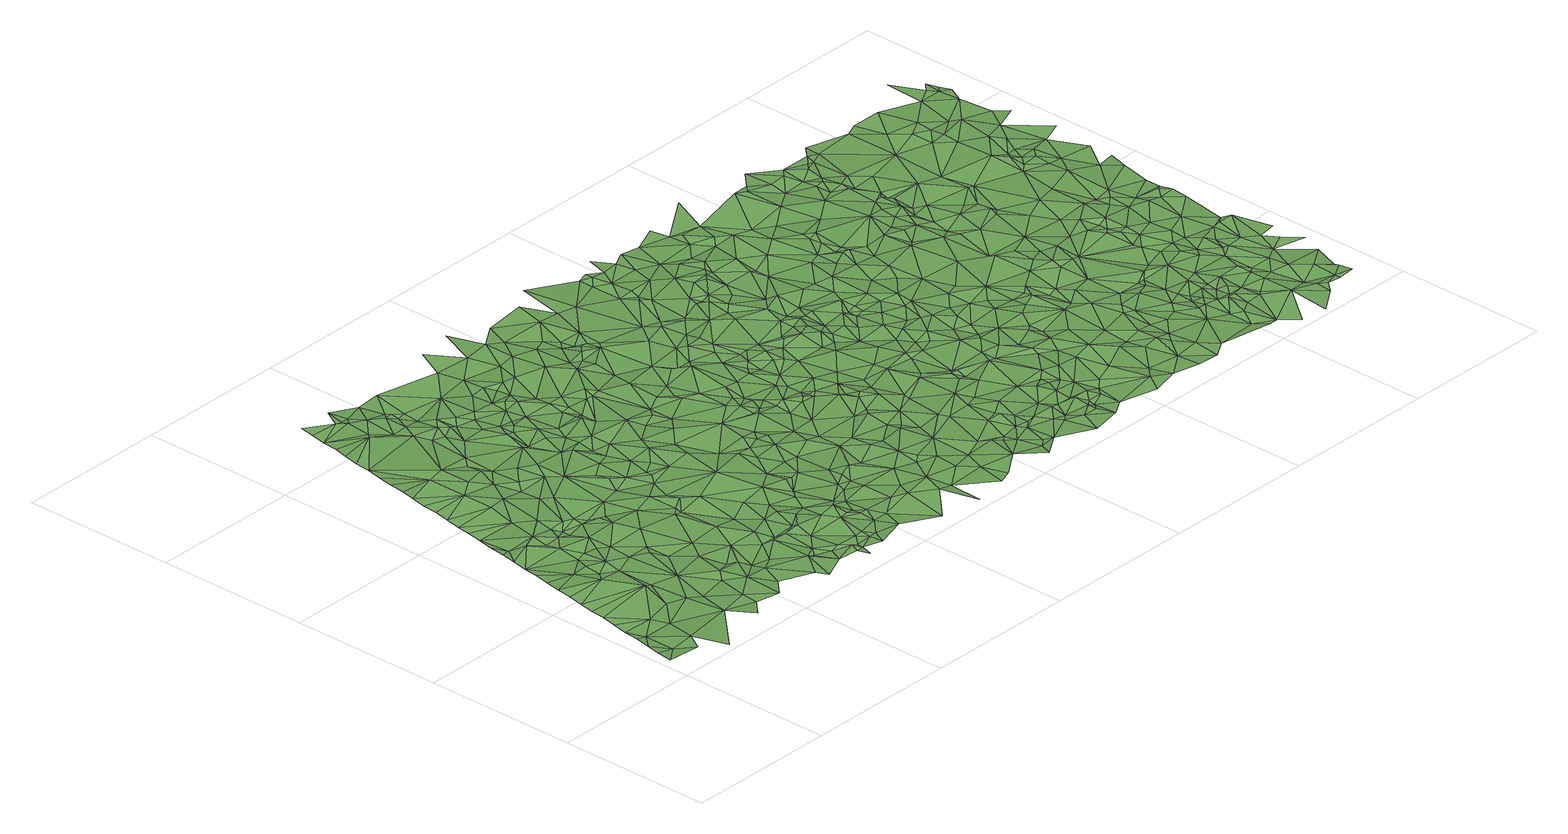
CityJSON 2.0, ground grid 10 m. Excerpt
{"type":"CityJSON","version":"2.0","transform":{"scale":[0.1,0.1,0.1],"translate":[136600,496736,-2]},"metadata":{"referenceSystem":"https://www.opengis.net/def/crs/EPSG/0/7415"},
"CityObjects":{
"plantcover1":{"type":"PlantCover","attributes":{"3df_class":"Forest","bgt_fysiekvoorkomen":"grasland agrarisch","bgt_status":"bestaand","identificatienamespace":"NL.IMGeo","begroeidterreindeeloptalud":"false","relatievehoogteligging":0,"aantal_punten":0},"geometry":[{"type":"MultiSurface","lod":"1","boundaries":[[[0,1,2]],[[2,1,3]],[[0,4,1]],[[5,3,6]],[[6,3,1]],[[5,6,7]],[[1,8,6]],[[4,8,1]],[[9,7,6]],[[9,10,7]],[[9,11,10]],[[6,8,12]],[[9,6,12]],[[8,13,14]],[[15,11,16]],[[12,8,14]],[[11,9,16]],[[17,9,12]],[[18,15,16]],[[18,19,20]],[[20,19,21]],[[22,23,21]],[[24,17,12]],[[16,9,17]],[[22,25,23]],[[24,12,14]],[[18,16,19]],[[19,22,21]],[[25,22,26]],[[27,17,24]],[[27,16,17]],[[28,26,29]],[[28,30,31]],[[32,24,14]],[[22,19,33]],[[34,26,22]],[[30,35,31]],[[36,22,33]],[[14,37,38]],[[16,39,19]],[[28,29,30]],[[33,19,39]],[[40,35,30]],[[41,32,14]],[[39,16,27]],[[34,22,36]],[[27,24,42]],[[42,24,32]],[[29,26,43]],[[34,43,26]],[[14,38,41]],[[44,36,33]],[[39,44,33]],[[42,39,27]],[[34,36,44]],[[45,40,30]],[[29,45,30]],[[46,32,41]],[[34,44,47]],[[32,46,42]],[[34,47,43]],[[29,43,48]],[[40,49,50]],[[51,41,38]],[[44,39,52]],[[52,39,42]],[[48,45,29]],[[53,47,44]],[[50,49,54]],[[45,49,40]],[[43,55,48]],[[43,47,56]],[[57,41,51]],[[44,52,58]],[[57,46,41]],[[53,44,58]],[[46,59,42]],[[55,45,48]],[[52,42,60]],[[54,61,62]],[[47,53,56]],[[56,55,43]],[[60,42,63]],[[46,57,59]],[[42,59,64]],[[55,65,45]],[[54,49,61]],[[66,62,67]],[[68,57,51]],[[53,58,56]],[[63,42,64]],[[69,49,45]],[[58,52,70]],[[65,69,45]],[[66,67,71]],[[52,60,70]],[[56,72,55]],[[73,65,55]],[[57,74,59]],[[55,72,73]],[[67,75,71]],[[70,60,63]],[[61,67,62]],[[68,76,57]],[[59,77,64]],[[59,74,77]],[[56,58,78]],[[79,72,56]],[[80,69,65]],[[80,65,73]],[[57,81,74]],[[58,70,82]],[[83,75,84]],[[57,76,81]],[[69,85,49]],[[79,73,72]],[[61,49,85]],[[63,86,70]],[[86,63,64]],[[87,83,84]],[[68,88,76]],[[78,79,56]],[[89,80,73]],[[67,84,75]],[[78,58,82]],[[79,89,73]],[[90,64,77]],[[87,84,91]],[[74,90,77]],[[61,85,67]],[[86,82,70]],[[69,80,92]],[[81,76,93]],[[91,84,94]],[[79,95,89]],[[81,90,74]],[[90,86,64]],[[69,92,85]],[[79,96,95]],[[78,96,79]],[[89,97,80]],[[76,88,98]],[[67,99,84]],[[76,98,93]],[[67,85,100]],[[96,101,95]],[[78,101,96]],[[94,84,102]],[[88,103,98]],[[81,93,104]],[[97,92,80]],[[105,89,95]],[[100,99,67]],[[90,81,104]],[[106,78,82]],[[84,99,102]],[[85,92,107]],[[108,94,109]],[[86,110,82]],[[101,78,106]],[[107,100,85]],[[111,86,90]],[[95,101,105]],[[105,97,89]],[[108,109,112]],[[103,113,98]],[[93,98,114]],[[104,93,114]],[[102,99,115]],[[112,109,116]],[[82,110,106]],[[115,99,100]],[[86,111,110]],[[90,104,117]],[[106,105,101]],[[100,107,118]],[[113,119,98]],[[117,111,90]],[[120,116,109]],[[94,102,121]],[[119,122,98]],[[92,97,123]],[[123,107,92]],[[114,98,122]],[[124,100,118]],[[102,115,125]],[[126,119,113]],[[124,115,100]],[[104,114,127]],[[128,129,120]],[[107,123,118]],[[94,121,109]],[[126,122,119]],[[117,104,127]],[[105,130,97]],[[102,125,131]],[[132,110,111]],[[133,106,110]],[[114,122,134]],[[125,115,124]],[[135,105,106]],[[128,136,129]],[[109,137,120]],[[127,114,134]],[[113,138,126]],[[124,118,139]],[[140,111,117]],[[133,110,132]],[[122,126,141]],[[97,130,123]],[[125,124,131]],[[132,111,140]],[[106,133,135]],[[138,113,142]],[[139,118,123]],[[143,120,137]],[[128,120,143]],[[102,131,144]],[[122,145,134]],[[138,141,126]],[[145,122,141]],[[146,117,127]],[[135,147,105]],[[147,130,105]],[[134,148,127]],[[132,149,133]],[[150,142,151]],[[140,117,146]],[[121,102,144]],[[138,152,141]],[[150,138,142]],[[109,153,137]],[[133,149,135]],[[134,145,154]],[[139,123,155]],[[148,146,127]],[[155,123,130]],[[148,134,154]],[[152,138,150]],[[140,156,132]],[[141,157,145]],[[153,109,121]],[[131,124,158]],[[157,141,152]],[[159,128,143]],[[130,147,160]],[[124,139,158]],[[132,156,149]],[[149,161,135]],[[159,162,128]],[[163,143,137]],[[153,163,137]],[[164,147,135]],[[165,159,143]],[[166,152,150]],[[167,144,131]],[[130,160,168]],[[169,140,146]],[[165,162,159]],[[139,155,158]],[[131,170,167]],[[161,164,135]],[[143,163,165]],[[171,146,148]],[[150,172,166]],[[160,147,173]],[[174,148,154]],[[161,149,156]],[[157,152,166]],[[145,175,154]],[[140,169,156]],[[153,121,176]],[[155,130,177]],[[170,131,158]],[[130,168,178]],[[173,147,164]],[[145,157,179]],[[168,160,173]],[[171,148,174]],[[180,157,166]],[[181,163,153]],[[121,144,182]],[[166,172,183]],[[153,176,181]],[[184,146,171]],[[184,169,146]],[[162,165,185]],[[175,174,154]],[[167,182,144]],[[121,182,176]],[[180,166,183]],[[165,163,185]],[[179,157,180]],[[145,179,175]],[[178,168,173]],[[186,130,178]],[[158,155,177]],[[187,167,170]],[[177,130,186]],[[173,164,188]],[[189,163,181]],[[187,182,167]],[[171,174,190]],[[176,191,181]],[[183,172,192]],[[156,193,161]],[[194,176,182]],[[180,183,195]],[[185,163,189]],[[176,194,191]],[[190,184,171]],[[196,173,188]],[[169,197,156]],[[161,193,164]],[[198,170,158]],[[174,175,190]],[[199,181,191]],[[170,200,187]],[[179,180,195]],[[181,199,189]],[[201,158,177]],[[187,202,182]],[[178,173,203]],[[202,194,182]],[[204,200,170]],[[169,184,197]],[[170,198,204]],[[173,196,203]],[[191,205,199]],[[191,194,205]],[[201,198,158]],[[206,188,164]],[[199,205,189]],[[192,195,183]],[[200,202,187]],[[179,207,175]],[[175,207,190]],[[186,178,208]],[[201,177,209]],[[190,210,184]],[[196,188,206]],[[207,179,211]],[[212,211,179]],[[212,179,195]],[[197,193,156]],[[208,178,203]],[[198,201,213]],[[202,200,214]],[[215,185,189]],[[177,186,216]],[[197,184,210]],[[205,215,189]],[[196,217,203]],[[164,193,206]],[[200,204,218]],[[219,204,198]],[[211,220,207]],[[221,186,208]],[[211,212,220]],[[196,206,217]],[[190,207,222]],[[223,209,177]],[[201,209,224]],[[225,195,192]],[[218,214,200]],[[195,226,212]],[[190,222,210]],[[224,213,201]],[[198,213,219]],[[202,227,194]],[[186,221,216]],[[205,194,227]],[[204,219,218]],[[223,177,216]],[[212,226,220]],[[226,195,225]],[[228,207,220]],[[208,203,229]],[[210,230,197]],[[202,214,227]],[[213,231,219]],[[221,208,229]],[[228,222,207]],[[228,220,226]],[[210,222,230]],[[214,218,232]],[[209,223,224]],[[213,224,231]],[[203,217,233]],[[215,205,227]],[[217,206,233]],[[225,192,234]],[[216,221,235]],[[219,231,236]],[[203,233,229]],[[237,197,230]],[[214,232,227]],[[221,229,235]],[[193,197,238]],[[239,206,193]],[[240,218,219]],[[223,216,235]],[[224,223,241]],[[231,224,242]],[[243,226,225]],[[218,240,232]],[[222,228,244]],[[230,222,245]],[[243,228,226]],[[239,233,206]],[[197,237,238]],[[236,231,242]],[[219,236,240]],[[224,241,242]],[[237,230,246]],[[229,233,247]],[[244,245,222]],[[242,240,236]],[[223,235,248]],[[230,249,246]],[[241,223,248]],[[250,239,193]],[[232,240,251]],[[232,252,227]],[[249,230,245]],[[237,246,238]],[[225,234,253]],[[254,193,238]],[[255,244,228]],[[239,256,233]],[[243,225,253]],[[255,228,243]],[[232,251,252]],[[235,229,257]],[[233,256,247]],[[246,249,238]],[[258,215,227]],[[259,242,241]],[[193,254,250]],[[260,240,242]],[[229,247,257]],[[240,261,251]],[[262,241,248]],[[239,250,256]],[[263,245,244]],[[248,235,264]],[[238,249,265]],[[259,241,262]],[[260,261,240]],[[255,263,244]],[[260,242,266]],[[267,249,245]],[[264,235,257]],[[254,238,268]],[[266,242,259]],[[268,238,265]],[[252,269,227]],[[270,245,263]],[[256,271,247]],[[251,261,272]],[[251,273,252]],[[255,243,274]],[[270,267,245]],[[253,234,275]],[[276,262,248]],[[274,243,253]],[[276,248,264]],[[260,272,261]],[[259,262,276]],[[247,277,257]],[[227,269,258]],[[247,271,277]],[[278,265,249]],[[254,279,250]],[[251,280,273]],[[272,280,251]],[[249,267,278]],[[281,260,266]],[[276,282,259]],[[254,268,279]],[[266,259,282]],[[260,281,272]],[[252,273,269]],[[283,270,263]],[[284,263,255]],[[283,267,270]],[[268,265,285]],[[286,256,250]],[[276,264,287]],[[288,266,282]],[[289,250,279]],[[281,266,288]],[[284,255,274]],[[279,268,285]],[[253,290,274]],[[280,291,273]],[[276,287,282]],[[291,280,272]],[[265,278,285]],[[273,291,269]],[[286,271,256]],[[257,292,264]],[[290,253,275]],[[293,257,277]],[[283,263,284]],[[294,277,271]],[[281,295,272]],[[282,287,288]],[[296,275,297]],[[286,250,289]],[[295,291,272]],[[298,279,285]],[[287,264,292]],[[277,294,293]],[[298,289,279]],[[257,293,299]],[[274,290,284]],[[267,300,278]],[[300,267,283]],[[290,275,296]],[[269,301,258]],[[278,302,285]],[[299,292,257]],[[271,286,294]],[[303,283,284]],[[291,304,269]],[[298,285,305]],[[288,287,306]],[[281,288,307]],[[293,294,299]],[[308,289,298]],[[300,283,303]],[[309,258,301]],[[304,291,295]],[[308,298,305]],[[286,289,308]],[[307,295,281]],[[278,300,302]],[[287,292,306]],[[290,310,284]],[[305,285,311]],[[304,301,269]],[[296,312,290]],[[292,299,313]],[[311,285,302]],[[292,313,306]],[[284,314,303]],[[315,288,306]],[[308,305,311]],[[294,316,299]],[[294,286,317]],[[300,303,318]],[[310,314,284]],[[319,313,299]],[[320,310,290]],[[302,300,321]],[[286,308,322]],[[323,304,295]],[[303,314,318]],[[324,296,325]],[[320,290,312]],[[302,321,311]],[[288,315,307]],[[326,319,299]],[[299,316,326]],[[315,306,313]],[[324,312,296]],[[308,311,322]],[[307,323,295]],[[316,294,317]],[[327,321,300]],[[314,310,328]],[[300,318,327]],[[304,329,301]],[[322,330,286]],[[328,310,320]],[[286,331,317]],[[286,330,331]],[[332,326,316]],[[313,319,333]],[[304,323,329]],[[334,324,325]],[[318,314,335]],[[311,321,336]],[[315,313,333]],[[318,335,327]],[[337,319,326]],[[332,337,326]],[[301,329,338]],[[312,339,320]],[[322,311,340]],[[339,312,324]],[[332,316,341]],[[316,317,341]],[[342,323,307]],[[322,343,330]],[[314,328,344]],[[345,307,315]],[[311,336,340]],[[330,343,331]],[[328,320,344]],[[321,327,346]],[[341,337,332]],[[323,347,329]],[[314,348,335]],[[317,331,349]],[[342,307,345]],[[317,349,341]],[[315,333,350]],[[343,322,351]],[[324,334,352]],[[323,342,347]],[[336,321,346]],[[353,327,335]],[[343,354,331]],[[344,320,339]],[[351,322,340]],[[345,315,355]],[[333,319,356]],[[355,315,350]],[[356,319,337]],[[352,339,324]],[[348,314,344]],[[331,357,349]],[[354,357,331]],[[343,358,354]],[[351,358,343]],[[329,347,359]],[[341,349,360]],[[361,340,336]],[[335,348,353]],[[362,345,355]],[[353,363,327]],[[351,340,364]],[[350,333,365]],[[346,327,363]],[[347,342,366]],[[367,342,345]],[[357,354,358]],[[349,357,360]],[[368,337,341]],[[351,364,358]],[[361,364,340]],[[355,350,365]],[[344,339,369]],[[367,345,362]],[[370,356,337]],[[333,356,365]],[[339,352,371]],[[342,367,366]],[[372,361,336]],[[368,341,360]],[[373,348,344]],[[355,365,362]],[[374,353,348]],[[357,375,360]],[[369,339,371]],[[376,357,358]],[[368,370,337]],[[336,346,377]],[[378,364,361]],[[373,374,348]],[[376,358,364]],[[367,362,379]],[[362,365,379]],[[359,347,380]],[[372,336,377]],[[380,347,366]],[[366,367,381]],[[357,376,375]],[[382,356,370]],[[383,367,379]],[[363,384,346]],[[378,361,372]],[[378,385,364]],[[386,371,352]],[[360,375,368]],[[374,387,353]],[[381,367,383]],[[387,363,353]],[[388,389,352]],[[390,373,344]],[[383,379,391]],[[391,379,365]],[[352,392,386]],[[393,344,369]],[[387,374,373]],[[370,368,382]],[[364,394,376]],[[394,364,385]],[[378,372,395]],[[392,352,389]],[[396,346,384]],[[385,378,395]],[[391,365,397]],[[398,369,371]],[[384,363,387]],[[380,366,381]],[[381,383,399]],[[383,391,399]],[[377,346,396]],[[356,400,365]],[[395,372,401]],[[398,371,386]],[[375,376,402]],[[356,382,403]],[[393,390,344]],[[404,382,368]],[[385,395,401]],[[390,387,373]],[[391,397,399]],[[372,377,401]],[[375,405,368]],[[398,386,392]],[[381,399,380]],[[365,400,397]],[[388,406,389]],[[369,398,407]],[[402,405,375]],[[376,394,408]],[[359,380,409]],[[392,389,410]],[[384,387,411]],[[408,402,376]],[[405,404,368]],[[404,403,382]],[[407,393,369]],[[396,384,411]],[[412,377,396]],[[413,394,385]],[[356,403,400]],[[413,385,401]],[[398,392,414]],[[377,415,401]],[[406,410,389]],[[396,416,412]],[[417,405,402]],[[415,377,412]],[[408,394,413]],[[392,410,418]],[[387,390,419]],[[408,420,402]],[[396,411,416]],[[420,417,402]],[[397,421,399]],[[398,414,407]],[[422,380,399]],[[392,418,414]],[[401,415,413]],[[405,423,404]],[[412,416,415]],[[424,411,387]],[[403,404,425]],[[410,406,418]],[[426,405,417]],[[404,423,425]],[[424,387,419]],[[400,421,397]],[[417,420,426]],[[416,411,427]],[[409,380,422]],[[393,407,428]],[[416,427,415]],[[420,408,429]],[[430,390,393]],[[414,431,407]],[[432,405,426]],[[423,405,432]],[[427,411,424]],[[429,426,420]],[[422,399,433]],[[434,414,418]],[[435,408,413]],[[403,436,400]],[[419,390,430]],[[415,437,413]],[[438,418,406]],[[439,425,423]],[[408,440,429]],[[433,399,421]],[[425,441,403]],[[442,407,431]],[[428,407,442]],[[431,414,443]],[[443,414,434]],[[444,415,427]],[[439,423,432]],[[428,430,393]],[[440,408,435]],[[425,439,445]],[[434,418,446]],[[421,400,436]],[[447,432,426]],[[415,444,437]],[[429,448,426]],[[403,441,436]],[[435,413,437]],[[443,442,431]],[[441,425,445]],[[449,438,406]],[[438,446,418]],[[447,426,448]],[[406,450,449]],[[439,432,447]],[[446,443,434]],[[424,419,451]],[[424,452,427]],[[448,429,440]],[[442,453,428]],[[454,422,433]],[[442,443,453]],[[444,427,452]],[[451,419,430]],[[436,455,421]],[[439,447,456]],[[430,428,457]],[[453,457,428]],[[435,458,440]],[[440,458,448]],[[456,447,448]],[[445,439,459]],[[443,446,460]],[[437,444,461]],[[436,441,462]],[[463,446,438]],[[452,424,451]],[[438,449,464]],[[435,437,465]],[[441,445,459]],[[433,421,466]],[[436,462,455]],[[453,443,460]],[[450,467,449]],[[448,458,456]],[[464,463,438]],[[444,452,461]],[[468,421,455]],[[467,464,449]],[[460,446,463]],[[439,456,469]],[[465,437,461]],[[435,470,458]],[[430,457,471]],[[441,459,462]],[[472,454,433]],[[473,451,430]],[[458,474,456]],[[475,455,462]],[[470,435,465]],[[476,457,453]],[[450,477,467]],[[478,452,451]],[[469,459,439]],[[466,421,468]],[[479,463,464]],[[464,467,480]],[[466,481,433]],[[460,463,479]],[[473,430,471]],[[474,482,456]],[[460,476,453]],[[478,451,483]],[[484,474,458]],[[455,475,485]],[[475,462,459]],[[470,484,458]],[[483,451,473]],[[486,479,464]],[[468,455,485]],[[476,471,457]],[[472,433,481]],[[467,487,480]],[[477,487,467]],[[461,452,488]],[[480,486,464]],[[489,452,478]],[[484,482,474]],[[461,490,465]],[[491,460,479]],[[492,470,465]],[[482,493,456]],[[494,478,483]],[[495,483,473]],[[495,473,471]],[[493,469,456]],[[476,460,496]],[[497,479,486]],[[466,468,498]],[[499,475,459]],[[480,487,500]],[[477,500,487]],[[496,460,491]],[[501,483,495]],[[489,488,452]],[[497,491,479]],[[478,494,489]],[[484,470,502]],[[468,485,498]],[[501,494,483]],[[484,503,482]],[[504,486,480]],[[461,488,490]],[[505,459,469]],[[506,466,498]],[[504,480,500]],[[475,507,485]],[[492,502,470]],[[508,481,466]],[[465,509,492]],[[490,509,465]],[[508,466,506]],[[477,510,500]],[[481,511,472]],[[503,493,482]],[[512,497,486]],[[507,475,499]],[[513,459,505]],[[512,486,504]],[[503,484,514]],[[502,514,484]],[[513,499,459]],[[471,515,495]],[[511,481,508]],[[471,476,515]],[[496,516,476]],[[511,517,472]],[[518,504,500]],[[491,519,496]],[[515,501,495]],[[502,492,520]],[[521,498,485]],[[522,489,494]],[[515,494,501]],[[520,492,509]],[[500,510,518]],[[491,497,523]],[[489,522,488]],[[524,505,469]],[[506,498,521]],[[518,512,504]],[[524,469,493]],[[516,496,519]],[[512,523,497]],[[525,517,511]],[[526,493,503]],[[508,506,521]],[[508,525,511]],[[527,519,491]],[[526,503,514]],[[528,507,499]],[[529,490,488]],[[514,502,530]],[[520,530,502]],[[531,513,505]],[[476,516,532]],[[528,499,513]],[[485,507,533]],[[490,529,509]],[[527,491,523]],[[532,515,476]],[[509,534,520]],[[524,531,505]],[[535,518,510]],[[527,516,519]],[[528,536,507]],[[535,512,518]],[[522,537,488]],[[526,514,530]],[[513,536,528]],[[533,521,485]],[[531,536,513]],[[538,493,526]],[[530,520,534]],[[493,538,524]],[[512,535,523]],[[539,522,494]],[[540,494,515]],[[516,527,532]],[[537,529,488]],[[508,541,525]],[[534,509,542]],[[543,508,521]],[[507,536,544]],[[545,526,530]],[[546,536,531]],[[538,526,545]],[[540,539,494]],[[509,529,547]],[[515,532,548]],[[522,549,537]],[[509,547,542]],[[550,531,524]],[[551,527,523]],[[508,543,541]],[[544,533,507]],[[551,532,527]],[[523,535,552]],[[553,545,530]],[[535,510,554]],[[525,541,555]],[[534,556,530]],[[548,540,515]],[[531,550,546]],[[549,522,539]],[[538,545,557]],[[538,558,524]],[[529,537,559]],[[534,542,556]],[[556,553,530]],[[546,560,536]],[[536,561,544]],[[557,545,553]],[[510,562,554]],[[563,537,549]],[[529,559,547]],[[560,561,536]],[[548,532,564]],[[524,558,550]],[[557,558,538]],[[552,535,554]],[[540,548,565]],[[566,521,533]],[[563,559,537]],[[564,532,551]],[[552,567,523]],[[542,547,568]],[[521,566,543]],[[550,560,546]],[[563,549,539]],[[523,567,551]],[[556,542,568]],[[569,533,544]],[[541,543,570]],[[561,569,544]],[[539,540,571]],[[548,572,565]],[[540,565,571]],[[573,557,553]],[[561,560,569]],[[548,564,572]],[[556,573,553]],[[547,559,574]],[[556,568,575]],[[569,576,533]],[[566,570,543]],[[552,554,577]],[[547,578,568]],[[579,563,539]],[[559,563,580]],[[533,581,566]],[[567,552,577]],[[557,582,558]],[[560,583,569]],[[576,581,533]],[[568,584,575]],[[575,573,556]],[[585,564,551]],[[547,574,578]],[[550,586,560]],[[587,539,571]],[[585,551,567]],[[584,568,578]],[[588,565,572]],[[589,575,584]],[[550,558,590]],[[559,580,574]],[[539,587,579]],[[569,583,576]],[[591,554,562]],[[573,575,589]],[[585,572,564]],[[579,592,563]],[[593,557,573]],[[586,583,560]],[[592,580,563]],[[565,594,571]],[[557,593,582]],[[566,595,570]],[[565,588,594]],[[577,554,596]],[[582,590,558]],[[576,583,597]],[[576,597,581]],[[589,584,598]],[[581,599,566]],[[550,590,586]],[[598,584,578]],[[572,600,588]],[[587,571,594]],[[574,601,578]],[[585,600,572]],[[577,602,567]],[[596,554,591]],[[579,587,603]],[[580,601,574]],[[573,589,604]],[[581,597,599]],[[567,602,585]],[[579,605,592]],[[601,598,578]],[[594,603,587]],[[583,606,597]],[[598,604,589]],[[603,605,579]],[[593,573,604]],[[592,607,580]],[[586,606,583]],[[594,588,608]],[[593,609,582]],[[588,600,608]],[[610,577,596]],[[582,609,590]],[[566,611,595]],[[566,599,611]],[[602,600,585]],[[607,601,580]],[[612,586,590]],[[602,577,610]],[[605,613,592]],[[612,606,586]],[[598,601,614]],[[613,607,592]],[[615,596,591]],[[593,616,609]],[[599,597,617]],[[616,593,604]],[[604,598,614]],[[600,618,608]],[[594,608,619]],[[607,614,601]],[[603,594,620]],[[621,605,603]],[[600,602,622]],[[606,617,597]],[[590,623,612]],[[624,610,596]],[[618,600,622]],[[609,625,590]],[[611,626,595]],[[608,618,619]],[[591,627,615]],[[628,595,626]],[[611,599,617]],[[612,623,606]],[[615,624,596]],[[594,619,629]],[[613,605,621]],[[604,614,630]],[[616,625,609]],[[602,610,631]],[[616,604,630]],[[621,603,620]],[[620,594,629]],[[632,607,613]],[[590,625,623]],[[622,602,633]],[[611,634,626]],[[610,624,631]],[[635,614,607]],[[621,632,613]],[[602,631,633]],[[615,627,636]],[[637,611,617]],[[619,618,638]],[[611,637,634]],[[618,622,638]],[[639,630,614]],[[617,606,640]],[[615,641,624]],[[623,640,606]],[[616,642,625]],[[630,643,616]],[[621,620,644]],[[632,635,607]],[[624,641,631]],[[629,619,638]],[[620,629,645]],[[634,646,626]],[[616,643,642]],[[614,635,639]],[[647,615,636]],[[615,648,641]],[[625,649,623]],[[622,633,638]],[[637,617,640]],[[615,647,648]],[[650,633,631]],[[634,637,646]],[[631,641,650]],[[644,620,651]],[[632,621,652]],[[620,645,651]],[[642,649,625]],[[629,638,645]],[[621,644,652]],[[653,630,639]],[[653,643,630]],[[623,654,640]],[[649,654,623]],[[637,640,646]],[[655,635,632]],[[648,656,641]],[[647,636,657]],[[641,656,650]],[[652,655,632]],[[647,656,648]],[[653,639,635]],[[643,658,642]],[[652,644,651]],[[646,659,626]],[[642,658,649]],[[633,650,660]],[[651,645,661]],[[645,638,661]],[[633,662,638]],[[650,656,663]],[[640,664,646]],[[654,664,640]],[[653,665,643]],[[649,658,666]],[[643,667,658]],[[652,651,668]],[[669,654,649]],[[650,663,660]],[[651,661,668]],[[666,670,649]],[[633,660,662]],[[643,665,667]],[[638,671,661]],[[649,670,669]],[[658,667,666]],[[647,672,656]],[[656,673,663]],[[655,674,635]],[[657,672,647]],[[638,662,671]],[[652,674,655]],[[670,666,675]],[[652,668,676]],[[675,666,667]],[[677,654,669]],[[654,678,664]],[[679,653,635]],[[676,668,661]],[[660,663,680]],[[671,681,661]],[[663,673,680]],[[677,678,654]],[[676,661,681]],[[682,670,675]],[[653,679,665]],[[665,683,667]],[[669,670,682]],[[667,683,675]],[[656,672,673]],[[662,660,684]],[[682,677,669]],[[684,660,680]],[[662,685,671]],[[671,686,681]],[[646,664,687]],[[676,681,686]],[[679,635,674]],[[652,676,688]],[[685,686,671]],[[680,673,689]],[[657,690,672]],[[665,691,683]],[[662,684,692]],[[678,693,664]],[[673,672,689]],[[662,692,685]],[[682,694,677]],[[684,680,695]],[[688,676,686]],[[696,674,652]],[[678,677,694]],[[665,679,691]],[[697,690,657]],[[680,689,698]],[[688,696,652]],[[675,699,682]],[[675,683,699]],[[680,698,695]],[[700,686,685]],[[684,695,692]],[[689,672,701]],[[687,664,693]],[[698,689,701]],[[685,692,700]],[[693,678,694]],[[691,679,702]],[[672,703,701]],[[704,679,674]],[[690,705,672]],[[706,688,686]],[[705,703,672]],[[683,691,699]],[[694,682,699]],[[706,686,700]],[[707,674,696]],[[698,701,708]],[[702,679,704]],[[691,702,709]],[[692,695,710]],[[711,690,697]],[[707,704,674]],[[701,703,708]],[[712,695,698]],[[690,713,705]],[[690,711,713]],[[714,700,692]],[[698,708,715]],[[696,688,716]],[[717,691,709]],[[710,714,692]],[[703,718,708]],[[698,715,712]],[[719,716,688]],[[705,720,703]],[[706,719,688]],[[712,710,695]],[[721,687,693]],[[722,693,694]],[[709,702,723]],[[691,717,699]],[[703,720,718]],[[707,696,724]],[[713,725,705]],[[704,723,702]],[[726,715,708]],[[718,726,708]],[[716,724,696]],[[711,727,713]],[[705,725,720]],[[722,694,699]],[[700,728,706]],[[717,709,723]],[[721,693,729]],[[687,721,730]],[[704,707,731]],[[710,732,714]],[[712,732,710]],[[733,700,714]],[[728,719,706]],[[713,727,725]],[[719,734,716]],[[729,693,722]],[[718,735,726]],[[734,724,716]],[[720,735,718]],[[736,699,717]],[[715,737,712]],[[715,726,737]],[[723,736,717]],[[738,728,700]],[[739,723,704]],[[732,733,714]],[[707,724,740]],[[741,730,721]],[[738,700,733]],[[725,742,720]],[[711,743,727]],[[704,731,739]],[[744,731,707]],[[741,721,729]],[[745,725,727]],[[711,746,747]],[[735,737,726]],[[699,736,748]],[[742,725,745]],[[719,728,749]],[[720,750,735]],[[750,720,742]],[[749,734,719]],[[723,751,736]],[[712,752,732]],[[739,753,723]],[[699,754,722]],[[724,734,740]],[[744,707,740]],[[751,723,753]],[[745,727,743]],[[731,744,739]],[[741,755,730]],[[699,748,754]],[[722,756,729]],[[712,737,752]],[[738,749,728]],[[747,743,711]],[[735,757,737]],[[735,750,757]],[[733,732,752]],[[742,745,758]],[[750,742,759]],[[760,741,729]],[[748,736,761]],[[761,736,751]],[[762,751,753]],[[734,749,740]],[[763,756,722]],[[764,738,733]],[[743,758,745]],[[759,742,758]],[[763,722,765]],[[753,739,766]],[[760,755,741]],[[762,761,751]],[[722,754,765]],[[744,766,739]],[[756,767,729]],[[761,754,748]],[[757,768,737]],[[767,760,729]],[[750,769,757]],[[759,769,750]],[[733,752,764]],[[753,770,762]],[[743,771,758]],[[737,768,752]],[[762,772,761]],[[769,759,758]],[[773,749,738]],[[774,756,763]],[[757,769,768]],[[754,761,775]],[[747,771,743]],[[760,776,755]],[[770,753,766]],[[773,740,749]],[[770,772,762]],[[774,767,756]],[[774,763,777]],[[778,744,740]],[[763,765,777]],[[764,779,738]],[[767,776,760]],[[772,780,761]],[[780,775,761]],[[754,775,781]],[[758,771,782]],[[765,754,781]],[[766,744,783]],[[784,767,774]],[[769,758,785]],[[775,780,786]],[[765,787,777]],[[788,764,752]],[[747,782,771]],[[784,774,777]],[[775,786,781]],[[767,789,776]],[[790,791,747]],[[792,738,779]],[[738,793,773]],[[781,787,765]],[[794,768,769]],[[789,767,784]],[[768,795,752]],[[778,783,744]],[[782,785,758]],[[796,770,766]],[[792,797,738]],[[764,788,779]],[[798,777,787]],[[778,740,799]],[[784,777,798]],[[797,793,738]],[[773,800,740]],[[770,801,772]],[[772,801,780]],[[794,769,785]],[[752,802,788]],[[803,776,789]],[[804,796,766]],[[747,805,782]],[[783,804,766]],[[780,801,786]],[[752,795,802]],[[747,791,806]],[[807,787,781]],[[800,799,740]],[[801,781,786]],[[808,789,784]],[[747,806,805]],[[809,768,794]],[[798,787,807]],[[782,810,785]],[[795,768,809]],[[808,784,798]],[[803,811,776]],[[812,783,778]],[[785,813,794]],[[796,814,770]],[[808,803,789]],[[812,778,799]],[[788,815,779]],[[783,812,804]],[[782,805,810]],[[779,816,792]],[[791,817,806]],[[793,818,773]],[[807,781,801]],[[813,785,810]],[[802,815,788]],[[819,797,792]],[[818,800,773]],[[814,801,770]],[[820,802,795]],[[809,794,813]],[[815,816,779]],[[816,819,792]],[[814,796,804]],[[808,811,803]],[[797,821,793]],[[802,820,815]],[[820,795,809]],[[819,821,797]],[[805,806,822]],[[817,822,806]],[[823,808,798]],[[805,824,810]],[[825,818,793]],[[821,825,793]],[[812,799,826]],[[827,804,812]],[[810,828,813]],[[816,829,819]],[[799,800,826]],[[829,821,819]],[[828,809,813]],[[823,811,808]],[[820,809,830]],[[815,820,831]],[[817,832,822]],[[798,807,833]],[[810,824,828]],[[827,814,804]],[[834,818,825]],[[834,825,821]],[[824,805,835]],[[816,815,836]],[[829,834,821]],[[822,835,805]],[[827,812,826]],[[830,837,820]],[[838,800,818]],[[839,801,814]],[[840,830,809]],[[807,801,833]],[[811,823,841]],[[820,837,831]],[[842,829,816]],[[815,831,836]],[[840,809,828]],[[823,798,833]],[[834,838,818]],[[826,800,838]],[[832,843,822]],[[842,816,836]],[[827,839,814]],[[837,830,844]],[[840,844,830]],[[824,845,828]],[[801,839,833]],[[822,846,835]],[[829,847,834]],[[822,843,846]],[[828,845,840]],[[835,848,824]],[[842,847,829]],[[849,844,840]],[[831,837,850]],[[836,831,851]],[[852,835,846]],[[834,853,838]],[[850,837,844]],[[823,854,841]],[[849,840,845]],[[826,838,855]],[[824,848,845]],[[842,836,851]],[[827,826,856]],[[847,853,834]],[[848,835,852]],[[850,844,849]],[[833,854,823]],[[850,851,831]],[[827,857,839]],[[858,849,845]],[[853,859,838]],[[859,855,838]],[[826,855,856]],[[860,847,842]],[[860,842,851]],[[850,849,861]],[[833,839,862]],[[863,858,845]],[[847,864,853]],[[853,864,859]],[[845,865,863]],[[866,849,858]],[[867,851,850]],[[856,857,827]],[[861,849,866]],[[868,864,847]],[[869,859,864]],[[850,861,867]],[[870,854,833]],[[859,871,855]],[[860,868,847]],[[869,864,868]],[[851,872,860]],[[857,873,839]],[[855,871,856]],[[873,862,839]],[[874,866,858]],[[867,861,866]],[[859,869,871]],[[875,870,833]],[[875,833,862]],[[851,867,876]],[[872,868,860]],[[854,870,877]],[[872,851,876]],[[878,879,856]],[[879,857,856]],[[880,878,856]],[[868,872,881]],[[871,880,856]],[[869,868,882]],[[883,879,878]],[[879,884,857]],[[881,885,868]],[[886,883,878]],[[871,869,887]],[[880,886,878]],[[877,870,888]],[[883,884,879]],[[889,881,872]],[[889,872,876]],[[862,873,890]],[[891,875,862]],[[870,875,892]],[[868,885,882]],[[893,880,871]],[[891,862,890]],[[857,894,873]],[[895,884,883]],[[884,894,857]],[[896,869,882]],[[889,885,881]],[[897,883,886]],[[893,886,880]],[[896,887,869]],[[892,888,870]],[[897,895,883]],[[892,875,891]],[[893,871,887]],[[897,886,893]],[[895,898,884]],[[898,894,884]],[[890,873,899]],[[891,890,900]],[[892,891,900]],[[873,894,899]],[[901,895,897]],[[901,897,893]],[[901,898,895]],[[902,887,896]],[[893,887,903]],[[899,900,890]],[[888,892,904]],[[905,894,898]],[[903,901,893]],[[904,892,900]],[[905,899,894]],[[898,901,905]],[[900,899,906]],[[901,907,905]],[[908,899,905]],[[900,906,904]],[[908,906,899]],[[908,905,909]],[[910,904,911]],[[912,904,906]],[[911,904,912]],[[912,906,913]],[[914,911,912]],[[912,915,914]],[[915,912,913]]]}]}
},
"vertices":[
[2,14,11],[13,22,10],[3,24,11],[5,33,11],[23,12,11],[7,43,11],[13,42,10],[8,53,11],[28,22,12],[28,52,11],[10,63,11],[12,73,11],[33,42,10],[38,2,10],[63,28,11],[13,82,11],[53,78,12],[48,58,10],[15,92,11],[43,102,11],[17,102,11],[18,112,11],[38,118,10],[20,122,11],[58,52,12],[22,132,11],[23,141,11],[58,78,10],[25,151,11],[43,158,11],[33,162,10],[27,161,11],[68,48,10],[48,108,10],[53,128,9],[28,171,11],[48,118,11],[73,12,11],[83,22,10],[58,102,10],[30,181,11],[83,32,11],[73,72,12],[53,142,11],[58,112,12],[53,162,11],[88,52,10],[58,128,11],[53,152,9],[58,182,10],[32,191,11],[98,18,11],[73,108,10],[68,128,10],[33,200,11],[63,152,10],[73,138,11],[98,42,12],[73,122,11],[93,58,12],[83,102,11],[63,202,10],[35,210,11],[88,92,10],[98,78,11],[68,162,9],[37,220,11],[63,222,10],[108,28,10],[68,172,11],[88,108,10],[38,230,11],[73,152,7],[73,158,7],[108,58,11],[40,240,11],[113,42,11],[103,62,10],[93,138,12],[83,152,10],[78,162,10],[113,52,9],[98,122,12],[42,249,11],[63,248,10],[73,202,11],[108,92,10],[43,259,11],[128,18,11],[83,158,11],[118,72,12],[45,269,11],[88,188,10],[123,48,10],[47,279,11],[88,152,10],[93,148,11],[93,182,11],[138,32,12],[73,228,12],[83,218,10],[98,148,10],[73,248,12],[133,12,10],[133,62,10],[108,158,11],[113,138,11],[88,202,9],[48,289,11],[73,302,12],[123,118,12],[128,92,12],[50,299,11],[148,18,11],[138,58,12],[88,232,11],[52,308,11],[138,72,12],[93,208,11],[143,32,10],[53,318,11],[93,287,10],[148,38,10],[108,202,10],[93,228,10],[88,242,10],[153,28,10],[143,62,10],[73,327,11],[55,328,11],[113,192,12],[93,248,11],[128,118,11],[128,122,12],[148,58,12],[128,142,12],[57,338,11],[78,307,10],[163,22,12],[103,218,12],[143,92,10],[158,28,12],[163,18,10],[78,322,11],[98,277,9],[158,48,10],[153,78,11],[123,162,10],[158,62,11],[138,128,12],[168,18,10],[163,8,12],[168,22,10],[88,297,9],[158,58,13],[113,212,12],[148,122,11],[173,28,11],[123,232,11],[78,327,10],[128,172,12],[138,138,10],[78,337,12],[88,317,11],[143,152,10],[83,327,10],[178,22,11],[103,272,11],[128,182,10],[158,98,12],[108,262,10],[163,78,12],[178,12,12],[138,168,10],[168,68,12],[178,58,11],[98,297,10],[133,212,11],[138,188,11],[183,48,11],[178,28,12],[98,312,10],[108,282,11],[183,22,11],[168,88,10],[98,332,9],[138,208,12],[113,277,11],[148,158,11],[103,317,8],[178,72,10],[103,307,9],[198,18,12],[173,132,12],[108,297,9],[193,32,11],[148,162,11],[178,102,12],[128,248,11],[103,312,10],[118,277,9],[128,232,9],[113,287,12],[153,178,10],[123,262,11],[108,307,10],[163,158,10],[188,58,13],[148,192,10],[138,228,12],[183,82,11],[188,48,12],[193,42,12],[133,248,10],[123,282,11],[113,332,10],[148,212,11],[158,168,11],[128,272,11],[133,258,10],[193,48,11],[148,202,9],[193,62,12],[148,222,10],[143,238,12],[203,32,11],[198,42,12],[133,302,11],[198,58,11],[158,198,11],[188,88,10],[138,252,11],[133,277,12],[168,178,12],[223,8,10],[158,212,11],[143,258,9],[193,98,12],[193,112,10],[178,158,12],[148,267,10],[153,232,10],[148,252,12],[218,42,11],[208,68,10],[208,72,12],[198,98,11],[173,188,11],[168,228,12],[203,98,12],[193,148,9],[148,277,11],[148,292,10],[228,38,11],[198,138,11],[218,62,11],[183,172,10],[183,208,12],[153,322,11],[168,242,10],[158,267,12],[153,272,12],[168,232,11],[218,72,10],[173,222,10],[208,112,11],[168,252,12],[218,88,11],[203,128,10],[158,307,10],[218,78,12],[193,182,12],[163,277,10],[158,292,11],[233,48,10],[243,28,11],[173,232,10],[188,198,10],[218,112,10],[208,138,10],[163,287,9],[168,262,11],[173,242,11],[228,82,12],[243,62,11],[218,128,12],[218,168,10],[188,242,10],[178,252,12],[213,148,11],[248,42,11],[168,287,12],[193,242,10],[198,202,11],[203,192,10],[178,287,11],[253,28,9],[248,2,12],[218,142,10],[203,208,10],[243,102,10],[178,322,10],[233,118,12],[238,82,9],[183,302,10],[223,138,12],[193,248,12],[198,282,11],[223,148,10],[163,342,11],[258,58,10],[238,132,10],[268,38,11],[198,242,11],[258,72,12],[208,267,11],[223,202,11],[233,178,11],[253,88,12],[213,232,13],[268,52,12],[243,118,10],[238,158,12],[193,302,12],[278,28,10],[273,8,11],[213,212,12],[253,102,11],[263,62,11],[193,322,12],[238,162,10],[238,172,11],[223,208,10],[218,248,10],[283,12,10],[263,88,10],[253,132,11],[228,218,10],[188,347,10],[283,42,10],[253,148,9],[233,198,11],[208,297,12],[243,162,11],[283,68,11],[213,277,9],[273,118,10],[203,317,11],[278,88,12],[243,182,10],[218,262,12],[253,158,10],[298,22,12],[278,98,10],[248,172,10],[218,272,10],[238,238,11],[248,178,9],[253,168,10],[208,332,12],[248,192,11],[263,148,12],[223,277,12],[278,112,12],[258,158,12],[233,272,12],[218,302,11],[223,292,8],[253,222,11],[298,48,10],[243,228,11],[303,42,11],[273,148,11],[288,82,10],[283,92,10],[258,192,10],[268,172,11],[283,138,12],[268,152,12],[228,282,11],[233,317,11],[228,297,8],[248,228,9],[228,287,9],[283,118,10],[273,158,10],[308,38,10],[293,102,11],[313,8,12],[318,18,10],[303,82,12],[233,282,11],[313,32,11],[308,78,10],[273,168,10],[273,152,11],[288,128,12],[238,277,11],[313,42,9],[238,292,12],[258,258,11],[278,152,11],[268,192,11],[263,242,10],[258,228,9],[268,212,10],[328,18,11],[318,58,11],[278,178,11],[238,337,11],[323,22,10],[298,122,12],[288,138,10],[288,162,11],[323,42,11],[293,148,11],[293,132,12],[273,198,10],[328,38,10],[308,108,10],[278,192,9],[268,272,10],[248,317,10],[273,222,11],[308,112,11],[268,238,11],[278,202,11],[303,132,10],[323,78,11],[288,192,11],[328,92,11],[328,58,11],[283,212,9],[258,312,12],[333,42,10],[298,182,10],[273,262,12],[303,158,10],[343,32,11],[278,228,12],[293,188,11],[278,248,10],[328,62,10],[333,52,10],[308,142,9],[278,238,12],[338,42,11],[288,212,10],[293,202,11],[348,28,10],[353,8,10],[328,118,11],[323,138,11],[338,68,11],[253,347,11],[278,267,11],[298,212,9],[333,82,10],[303,198,10],[298,248,11],[353,52,9],[323,148,10],[288,258,11],[353,42,11],[353,32,9],[318,172,12],[283,302,10],[358,22,11],[288,292,11],[308,238,11],[318,182,10],[348,92,11],[283,332,10],[343,102,10],[308,202,12],[293,262,9],[358,72,10],[373,12,10],[333,122,10],[358,42,10],[368,28,11],[283,322,10],[313,208,9],[343,108,11],[318,198,13],[293,287,11],[368,38,12],[368,22,11],[343,142,11],[343,138,9],[338,158,11],[368,52,11],[328,182,9],[323,218,11],[348,112,9],[348,102,9],[363,62,12],[368,42,10],[293,297,9],[308,267,10],[373,28,9],[348,108,11],[328,192,12],[323,208,11],[373,32,10],[313,248,9],[293,302,11],[308,272,11],[293,317,10],[338,172,9],[383,18,10],[288,327,12],[378,38,12],[313,262,11],[328,202,12],[368,102,11],[373,68,10],[288,332,12],[383,32,10],[373,62,10],[333,188,10],[308,302,11],[353,138,10],[383,52,10],[328,232,11],[298,327,11],[333,212,11],[378,58,11],[313,267,9],[353,158,9],[338,198,9],[318,252,11],[378,72,12],[318,292,12],[343,188,11],[388,38,9],[318,267,11],[358,148,9],[333,222,8],[373,128,12],[373,112,10],[308,327,12],[348,182,10],[313,317,10],[323,282,11],[338,212,10],[328,258,10],[358,172,11],[373,102,10],[363,142,10],[338,242,9],[388,68,12],[393,42,11],[343,212,11],[413,22,12],[303,342,10],[353,198,11],[343,222,9],[343,238,11],[363,162,10],[333,267,11],[328,277,13],[408,12,10],[368,148,12],[393,88,10],[383,108,12],[328,312,9],[403,68,11],[358,192,9],[333,282,12],[318,332,12],[383,122,11],[393,92,12],[363,208,11],[373,168,9],[358,198,9],[338,287,11],[408,48,11],[368,182,11],[383,142,9],[378,162,11],[333,302,11],[358,232,11],[338,282,11],[363,192,10],[403,82,10],[353,267,11],[388,128,9],[393,102,10],[363,198,11],[358,258,9],[428,18,9],[383,158,12],[368,218,10],[398,122,11],[333,332,10],[423,32,9],[343,292,12],[378,192,10],[343,302,10],[408,92,12],[383,178,10],[418,72,11],[393,138,9],[378,202,11],[393,148,11],[358,282,11],[388,178,11],[408,108,11],[368,232,10],[428,58,11],[353,312,11],[358,267,9],[398,158,10],[388,188,12],[443,28,10],[378,228,12],[363,302,9],[413,102,10],[413,112,10],[413,138,11],[408,152,11],[423,92,11],[373,272,11],[438,48,10],[383,248,11],[353,327,10],[443,12,11],[348,337,12],[418,122,12],[393,212,9],[438,62,8],[408,168,11],[438,78,9],[358,322,11],[413,192,9],[458,12,10],[368,307,11],[438,108,11],[403,202,10],[378,302,10],[448,48,12],[393,238,10],[398,228,11],[418,148,10],[428,128,11],[373,322,10],[458,28,12],[453,42,10],[393,252,10],[448,62,11],[428,138,10],[428,158,11],[408,212,12],[388,282,11],[418,172,10],[458,48,10],[468,18,11],[403,242,11],[383,347,11],[458,82,10],[438,132,11],[453,102,11],[458,62,10],[388,297,11],[413,228,10],[403,248,9],[408,242,11],[438,138,10],[403,267,10],[403,258,11],[448,112,9],[483,42,11],[468,58,11],[438,188,11],[408,248,10],[443,142,11],[403,272,11],[403,292,9],[433,218,12],[463,78,11],[448,128,8],[408,267,12],[418,238,10],[463,88,11],[458,118,11],[453,128,10],[413,332,10],[458,152,10],[478,62,10],[498,22,9],[433,238,11],[473,98,10],[418,302,11],[423,277,10],[478,88,12],[458,178,10],[503,12,11],[483,68,11],[443,258,11],[473,122,10],[488,52,12],[438,222,10],[493,52,12],[453,212,11],[498,38,9],[473,142,10],[458,182,8],[493,62,10],[443,232,12],[488,92,11],[508,12,11],[493,82,10],[503,32,11],[488,98,10],[493,72,11],[468,158,11],[443,242,10],[498,58,12],[473,148,12],[503,52,11],[418,327,11],[438,287,12],[453,232,11],[468,172,11],[508,48,12],[498,68,9],[513,38,10],[483,142,11],[433,312,9],[423,332,10],[463,208,10],[493,98,10],[498,102,12],[478,162,10],[508,68,10],[453,248,10],[508,78,11],[488,142,10],[463,218,8],[483,178,11],[433,322,11],[513,52,10],[523,38,11],[473,202,11],[513,48,12],[518,2,11],[538,28,11],[453,258,11],[488,158,11],[513,62,9],[458,242,11],[513,98,11],[463,228,10],[458,267,10],[433,342,10],[448,302,11],[513,68,10],[523,52,10],[518,58,11],[443,322,12],[463,252,11],[463,242,9],[448,292,11],[508,108,9],[458,287,11],[478,222,11],[448,312,10],[518,82,10],[523,68,11],[473,242,11],[528,42,9],[468,248,9],[503,162,9],[453,302,12],[463,267,11],[448,327,12],[458,292,12],[493,208,10],[518,122,11],[468,262,10],[468,272,10],[538,48,11],[493,212,12],[458,307,10],[538,58,11],[468,267,8],[463,287,9],[523,112,10],[458,317,12],[538,2,9],[553,12,10],[518,128,10],[513,158,10],[538,68,11],[533,92,11],[488,228,10],[518,148,10],[468,297,11],[503,192,11],[513,178,9],[488,262,11],[528,102,12],[463,322,11],[493,222,11],[553,32,8],[553,22,11],[478,287,10],[468,322,10],[543,82,10],[548,52,9],[468,327,12],[498,212,9],[543,62,10],[503,238,11],[533,112,11],[528,132,11],[558,18,11],[518,168,11],[523,142,11],[538,98,10],[523,152,9],[568,22,10],[478,327,9],[558,48,11],[523,158,9],[518,198,12],[508,238,10],[558,62,10],[528,142,12],[548,88,11],[543,112,10],[568,18,10],[503,292,11],[528,158,12],[568,38,11],[543,122,11],[548,102,12],[533,178,11],[503,258,10],[553,88,10],[478,337,9],[543,138,10],[578,18,11],[553,98,10],[568,68,9],[578,28,10],[548,158,10],[583,48,10],[563,88,11],[563,108,10],[558,128,11],[578,32,9],[543,168,10],[503,327,11],[533,202,11],[538,228,10],[538,252,11],[573,82,10],[543,178,9],[558,152,12],[568,108,11],[528,287,10],[578,72,11],[548,172,11],[588,62,10],[578,108,11],[573,112,10],[558,162,10],[553,178,11],[518,312,10],[553,208,12],[568,152,10],[538,277,10],[583,82,12],[528,302,10],[578,142,10],[513,332,10],[543,232,11],[543,242,12],[553,222,11],[573,158,11],[578,172,9],[548,238,11],[548,248,9],[578,162,9],[553,232,12],[573,202,9],[533,332,10],[578,152,11],[538,287,11],[538,297,10],[538,307,11],[563,222,10],[553,267,11],[553,248,10],[578,188,12],[558,238,12],[558,258,11],[558,292,10],[553,297,9],[573,242,10],[583,202,11],[583,218,11],[558,322,10],[568,272,10],[573,307,11],[588,248,10],[578,287,9],[583,277,11],[558,347,11],[568,327,11],[573,322,10],[578,317,11],[573,332,11],[578,327,9]
]}
